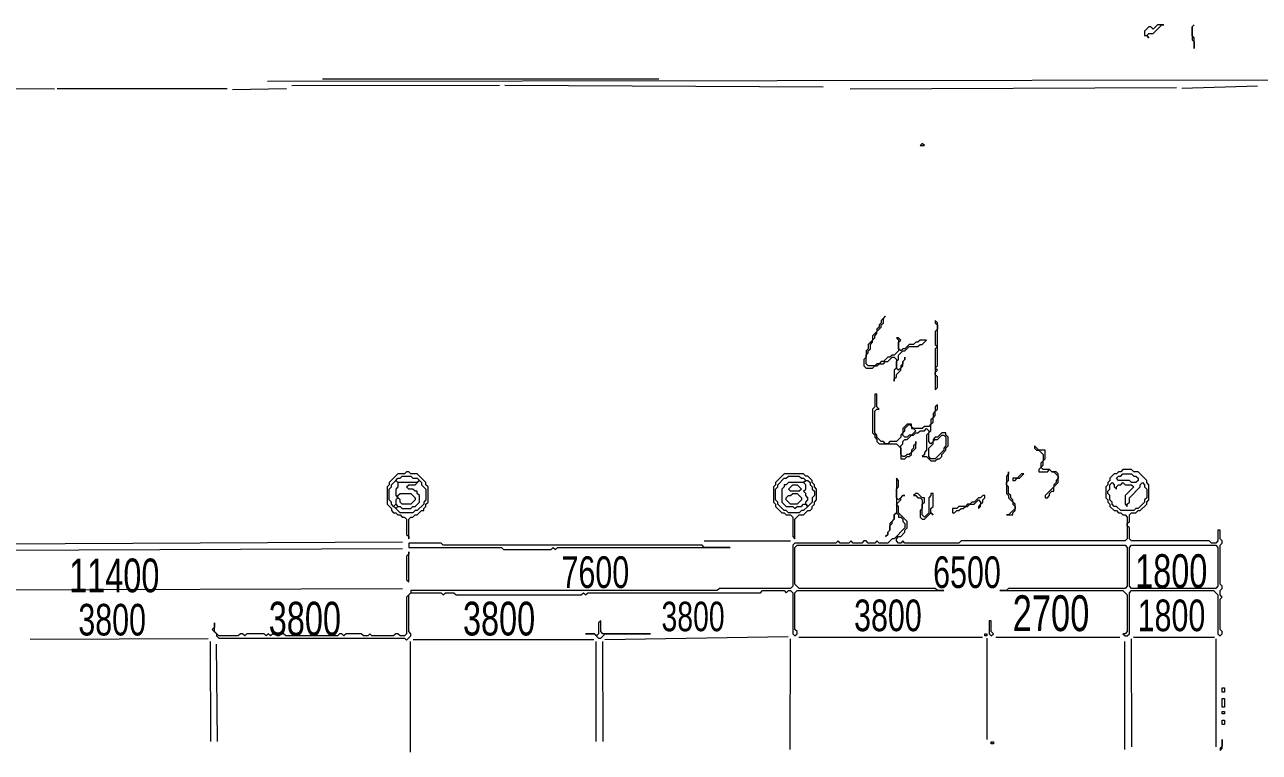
# Model space of a CAD drawing. Extents: x 10 to 1978, y 10 to 1392.
# Drawn here: x 948 to 1520, y 1055 to 1392 of the extents above; entities that cross this region are included whole.
import ezdxf

# ---------------------------------------------------------------- set-up
doc = ezdxf.new("R2010")
doc.units = 0
for name, color, linetype, lineweight in [('OCR_TEXT', 6, 'Continuous', 0), ('TRACE_CURVE', 6, 'Continuous', 0), ('TRACE_STRAIGHT', 5, 'Continuous', 0), ('TRACE_TEXT_SYMBOL', 6, 'Continuous', 0)]:
    doc.layers.add(name, color=color, linetype=linetype, lineweight=lineweight)
doc.styles.add('wqy-unicode', font='wqy-unicode.lff')

msp = doc.modelspace()

# ---------------------------------------------------------------- linework, layer by layer
at = {"layer": 'TRACE_CURVE', "color": 6}
for points in [[(1457, 1186), (1456, 1185), (1455, 1185), (1454, 1184), (1453, 1184), (1451, 1182), (1451, 1181), (1450, 1180), (1450, 1179), (1449, 1178), (1449, 1173), (1450, 1172), (1450, 1171), (1451, 1170), (1451, 1169), (1453, 1167), (1454, 1167), (1455, 1166), (1456, 1166), (1457, 1165), (1458, 1165), (1459, 1164), (1459, 1154), (1458, 1153), (1382, 1153), (1381, 1152), (1356, 1152), (1355, 1153), (1354, 1152), (1353, 1152), (1352, 1153), (1352, 1154), (1353, 1155), (1354, 1155), (1356, 1157), (1356, 1158), (1357, 1159), (1357, 1162), (1353, 1166), (1353, 1169), (1352, 1170), (1354, 1172), (1354, 1173), (1355, 1174), (1356, 1174), (1355, 1174), (1353, 1172), (1352, 1173), (1352, 1177), (1353, 1178), (1353, 1181), (1352, 1182), (1352, 1166), (1351, 1165), (1351, 1163), (1349, 1161), (1349, 1158), (1348, 1157), (1348, 1156), (1347, 1155), (1348, 1156), (1348, 1157), (1349, 1158), (1349, 1160)], [(1457, 1110), (1458, 1109), (1459, 1109), (1460, 1110), (1460, 1129), (1461, 1130), (1499, 1130), (1501, 1128), (1501, 1110), (1502, 1109), (1503, 1110), (1503, 1111), (1502, 1112), (1502, 1126), (1503, 1127), (1502, 1128), (1502, 1130), (1503, 1131), (1503, 1132), (1502, 1133), (1502, 1151), (1503, 1152), (1503, 1153), (1502, 1154), (1502, 1158), (1501, 1158), (1501, 1153), (1500, 1152), (1498, 1152), (1497, 1153), (1461, 1153), (1460, 1154), (1460, 1159), (1459, 1160), (1459, 1161), (1460, 1162), (1460, 1165), (1461, 1166), (1463, 1166), (1464, 1167), (1465, 1167), (1468, 1170), (1468, 1171), (1469, 1172), (1469, 1179), (1468, 1180), (1468, 1181), (1464, 1185), (1462, 1185), (1461, 1186), (1457, 1186)], [(1349, 1160), (1350, 1161), (1350, 1162), (1351, 1163), (1351, 1165), (1352, 1166), (1353, 1165), (1353, 1164), (1354, 1164), (1355, 1163), (1355, 1162), (1356, 1161), (1356, 1159), (1351, 1154), (1350, 1154), (1348, 1152), (1344, 1152), (1343, 1153), (1342, 1152), (1339, 1152), (1338, 1153), (1337, 1153), (1336, 1152), (1332, 1152), (1331, 1153), (1330, 1152), (1326, 1152), (1325, 1153), (1324, 1152), (1305, 1152), (1304, 1151), (1304, 1132), (1303, 1131), (1270, 1131), (1269, 1130), (1127, 1130), (1127, 1129), (1125, 1127), (1125, 1110), (1124, 1109), (1122, 1109), (1121, 1110), (1120, 1110), (1119, 1109), (1109, 1109), (1108, 1110), (1107, 1109), (1105, 1109), (1104, 1110), (1097, 1110), (1096, 1109), (1095, 1110), (1094, 1110), (1093, 1109), (1069, 1109), (1068, 1110), (1067, 1110), (1066, 1109), (1065, 1109), (1064, 1110), (1063, 1110), (1062, 1109), (1061, 1110), (1060, 1109)], [(1060, 1109), (1059, 1110), (1051, 1110), (1050, 1109), (1049, 1110), (1048, 1110), (1047, 1109), (1038, 1109), (1036, 1111), (1036, 1115), (1036, 1113), (1035, 1112), (1037, 1110), (1037, 1109), (1038, 1108), (1124, 1108), (1125, 1107), (1127, 1109), (1127, 1110), (1126, 1111), (1126, 1128), (1127, 1129), (1141, 1129), (1142, 1128), (1143, 1129), (1147, 1129), (1148, 1128), (1206, 1128), (1207, 1129), (1208, 1128), (1209, 1129), (1289, 1129), (1290, 1130), (1300, 1130), (1301, 1129), (1302, 1130), (1303, 1130), (1304, 1129), (1304, 1110), (1305, 1109), (1306, 1110), (1306, 1111), (1305, 1112), (1305, 1129), (1306, 1130), (1374, 1130), (1371, 1130), (1370, 1131), (1307, 1131), (1305, 1133), (1305, 1150), (1306, 1151), (1458, 1151), (1459, 1150), (1459, 1132), (1458, 1131), (1404, 1131), (1403, 1130), (1400, 1130), (1457, 1130), (1459, 1128), (1459, 1111), (1458, 1110), (1457, 1110)]]:
    msp.add_lwpolyline(points, dxfattribs=at)
for points in [[(1451, 1179), (1452, 1180), (1453, 1179), (1453, 1178), (1454, 1177), (1454, 1178), (1455, 1179), (1456, 1179), (1457, 1180), (1458, 1179), (1461, 1179), (1462, 1178), (1458, 1174), (1458, 1170), (1459, 1169), (1459, 1170), (1460, 1171), (1460, 1173), (1465, 1178), (1465, 1179), (1466, 1180), (1467, 1179), (1467, 1178), (1468, 1177), (1468, 1173), (1467, 1172), (1467, 1171), (1464, 1168), (1463, 1168), (1462, 1167), (1456, 1167), (1454, 1169), (1453, 1169), (1452, 1170), (1452, 1171), (1451, 1172), (1451, 1174), (1450, 1175), (1450, 1176), (1451, 1177)], [(1456, 1183), (1457, 1184), (1461, 1184), (1462, 1183), (1463, 1183), (1464, 1182), (1464, 1181), (1463, 1180), (1461, 1180), (1460, 1181), (1455, 1181), (1454, 1182), (1455, 1183)], [(1460, 1150), (1461, 1151), (1500, 1151), (1501, 1150), (1501, 1132), (1500, 1131), (1461, 1131), (1460, 1132)]]:
    msp.add_lwpolyline(points, close=True, dxfattribs=at)
at = {"layer": 'TRACE_STRAIGHT', "color": 5}
for p, q in [((841.87, 1363.28), (961.88, 1362.25)), ((963.12, 1362.54), (1041.88, 1362.49)), ((1044.36, 1362.05), (1069.38, 1362.49)), ((1060.58, 1365.9), (1713.13, 1366.61)), ((1071.87, 1363.81), (1168.12, 1364.08)), ((1086, 1367), (1242, 1367)), ((1170.62, 1363.95), (1318.13, 1363.28)), ((1330.6, 1362.36), (1481.88, 1362.98)), ((1484.34, 1362.64), (1519.38, 1363.67)), ((858.13, 1151.15), (1123.13, 1152.58)), ((1263, 1153), (1303, 1153)), ((858.13, 1148.4), (1123.13, 1149.42)), ((859.37, 1130.15), (1123.12, 1130.9)), ((950.63, 1107.52), (1033.13, 1107.83)), ((1034.05, 1106.37), (1034.1, 1060.12)), ((1036.8, 1105.14), (1037.29, 1060.1)), ((1126.69, 1106.38), (1126.73, 1055.12)), ((1128.13, 1107.29), (1211.88, 1107.32)), ((1212.83, 1060.12), (1212.89, 1106.38)), ((1215.86, 1106.38), (1215.92, 1060.12)), ((1216.88, 1107.35), (1301.88, 1108.68)), ((1302.85, 1056.37), (1302.88, 1107.63)), ((1306.88, 1108.39), (1391.88, 1108.39)), ((1394, 1108), (1394, 1061)), ((1398.12, 1108.39), (1455.62, 1108.39)), ((1457.84, 1056.37), (1457.86, 1106.38)), ((1460.87, 1107.63), (1460.9, 1057.62)), ((1461.88, 1108.41), (1499.38, 1108.41)), ((1500.16, 1057.62), (1500.16, 1107.62))]:
    msp.add_line(p, q, dxfattribs=at)
at = {"layer": 'TRACE_TEXT_SYMBOL', "color": 6}
for points in [[(1473, 1392), (1471, 1390), (1470, 1391), (1469, 1391), (1467, 1389), (1467, 1387), (1468, 1387), (1469, 1386), (1468, 1387), (1469, 1388), (1471, 1388), (1475, 1392), (1476, 1392)], [(1490, 1392), (1489, 1391), (1489, 1385), (1490, 1384), (1490, 1381), (1490, 1386), (1489, 1387), (1489, 1391)], [(1364, 1337), (1363, 1336), (1365, 1336)], [(1370, 1255), (1370, 1254), (1371, 1253), (1371, 1251), (1370, 1250), (1370, 1244), (1371, 1243), (1370, 1242), (1370, 1223), (1371, 1224), (1371, 1229), (1370, 1230), (1370, 1231), (1371, 1232), (1370, 1233), (1371, 1234), (1371, 1254)], [(1358, 1207), (1359, 1206), (1359, 1205), (1360, 1205), (1361, 1204), (1359, 1202), (1358, 1202), (1357, 1201), (1356, 1201), (1355, 1202), (1355, 1203), (1356, 1204), (1356, 1205)], [(1373, 1202), (1374, 1202), (1375, 1201), (1375, 1197), (1374, 1196), (1374, 1195), (1370, 1191), (1368, 1191), (1367, 1192), (1367, 1196), (1369, 1198), (1369, 1199), (1370, 1200), (1371, 1200)], [(1416, 1197), (1416, 1196), (1417, 1195), (1418, 1195), (1420, 1193), (1420, 1190), (1419, 1189), (1419, 1187), (1418, 1186), (1418, 1185), (1422, 1185), (1423, 1186), (1424, 1185), (1425, 1185), (1427, 1183), (1427, 1182), (1426, 1181), (1426, 1180), (1425, 1179), (1425, 1178), (1421, 1174), (1421, 1173), (1422, 1173), (1423, 1174), (1423, 1175), (1424, 1176), (1425, 1176), (1425, 1178), (1427, 1180), (1427, 1184), (1426, 1185), (1424, 1185), (1423, 1186), (1420, 1186), (1419, 1187), (1420, 1188), (1420, 1190), (1421, 1191), (1421, 1195), (1418, 1195)], [(1125, 1185), (1124, 1184), (1121, 1184), (1117, 1180), (1117, 1179), (1116, 1178), (1116, 1170), (1118, 1168), (1118, 1167), (1119, 1166), (1120, 1166), (1121, 1165), (1122, 1165), (1123, 1164), (1124, 1164), (1125, 1163), (1125, 1156), (1126, 1155), (1126, 1154), (1126, 1163), (1127, 1164), (1128, 1164), (1129, 1165), (1130, 1165), (1132, 1167), (1133, 1167), (1133, 1168), (1134, 1169), (1134, 1170), (1135, 1171), (1135, 1178), (1134, 1179), (1134, 1180), (1130, 1184), (1127, 1184), (1126, 1185)], [(1404, 1185), (1404, 1184), (1403, 1183), (1403, 1175), (1404, 1174), (1404, 1173), (1406, 1171), (1406, 1170), (1407, 1169), (1407, 1168), (1404, 1165), (1403, 1165), (1406, 1165), (1406, 1166), (1407, 1167), (1407, 1170), (1406, 1171), (1406, 1172), (1405, 1173), (1405, 1174), (1404, 1175), (1404, 1178), (1403, 1179), (1403, 1180), (1404, 1181)], [(1120, 1181), (1121, 1180), (1121, 1178), (1120, 1177), (1120, 1174), (1121, 1173), (1120, 1172), (1120, 1170), (1119, 1169), (1118, 1170), (1118, 1171), (1117, 1172), (1117, 1177), (1118, 1178), (1118, 1179)], [(1122, 1182), (1123, 1183), (1127, 1183), (1128, 1182), (1130, 1182), (1131, 1181), (1130, 1180), (1121, 1180), (1120, 1181), (1121, 1182)], [(1131, 1181), (1132, 1180), (1132, 1179), (1134, 1177), (1134, 1172), (1133, 1171), (1133, 1170), (1130, 1167), (1129, 1167), (1128, 1166), (1122, 1166), (1120, 1168), (1121, 1169), (1122, 1169), (1123, 1168), (1127, 1168), (1128, 1169), (1129, 1169), (1131, 1171), (1131, 1174), (1130, 1175), (1130, 1176), (1129, 1176), (1128, 1177), (1126, 1177), (1125, 1178), (1126, 1179), (1129, 1179)], [(1300, 1184), (1296, 1180), (1296, 1179), (1295, 1178), (1295, 1171), (1296, 1170), (1296, 1169), (1299, 1166), (1300, 1166), (1301, 1165), (1303, 1165), (1304, 1164), (1304, 1155), (1305, 1154), (1305, 1163), (1307, 1165), (1309, 1165), (1311, 1167), (1312, 1167), (1313, 1168), (1313, 1169), (1314, 1170), (1314, 1171), (1315, 1172), (1315, 1177), (1314, 1178), (1314, 1179), (1313, 1180), (1313, 1181), (1311, 1183), (1310, 1183), (1309, 1184)], [(1301, 1182), (1302, 1183), (1307, 1183), (1308, 1182), (1309, 1182), (1310, 1181), (1309, 1180), (1302, 1180), (1301, 1179), (1300, 1179), (1300, 1178), (1299, 1177), (1299, 1171), (1301, 1169), (1304, 1169), (1305, 1168), (1306, 1169), (1308, 1169), (1309, 1170), (1310, 1170), (1311, 1169), (1309, 1167), (1308, 1167), (1307, 1166), (1302, 1166), (1301, 1167), (1300, 1167), (1297, 1170), (1297, 1171), (1296, 1172), (1296, 1177), (1297, 1178), (1297, 1179), (1300, 1182)], [(1304, 1179), (1306, 1179), (1308, 1177), (1307, 1176), (1303, 1176), (1302, 1177)], [(1309, 1180), (1310, 1181), (1311, 1181), (1312, 1180), (1312, 1179), (1313, 1178), (1313, 1177), (1314, 1176), (1314, 1174), (1313, 1173), (1313, 1171), (1311, 1169), (1310, 1170), (1310, 1171), (1311, 1172), (1311, 1173), (1310, 1174), (1310, 1175), (1309, 1176), (1310, 1177), (1310, 1179)], [(1410, 1184), (1408, 1182), (1406, 1182), (1406, 1181), (1407, 1181), (1408, 1182), (1409, 1182), (1411, 1184)], [(1121, 1174), (1122, 1175), (1127, 1175), (1129, 1173), (1129, 1172), (1127, 1170), (1123, 1170), (1122, 1171), (1122, 1172), (1121, 1173)], [(1303, 1174), (1304, 1175), (1306, 1175), (1308, 1173), (1308, 1172), (1306, 1170), (1303, 1170), (1301, 1172), (1301, 1173), (1302, 1174)], [(1361, 1175), (1360, 1174), (1361, 1174), (1362, 1173), (1363, 1173), (1364, 1172), (1364, 1168), (1363, 1167), (1363, 1164), (1364, 1163), (1365, 1163), (1368, 1166), (1369, 1165), (1368, 1166), (1368, 1168), (1369, 1169), (1369, 1175), (1368, 1175), (1368, 1174), (1367, 1173), (1367, 1166), (1365, 1164), (1364, 1165), (1364, 1170), (1365, 1171), (1365, 1173), (1364, 1173), (1362, 1175)], [(1392, 1174), (1391, 1173), (1390, 1173), (1388, 1171), (1387, 1171), (1386, 1170), (1385, 1170), (1384, 1169), (1381, 1169), (1380, 1168), (1378, 1168), (1378, 1166), (1379, 1166), (1380, 1167), (1381, 1167), (1382, 1168), (1383, 1168), (1384, 1169), (1385, 1169), (1386, 1170), (1388, 1170), (1390, 1172), (1391, 1171), (1391, 1170), (1390, 1169), (1390, 1168), (1391, 1169), (1391, 1170), (1392, 1171), (1392, 1172), (1393, 1173), (1393, 1174)], [(1119, 1169), (1120, 1170), (1121, 1169), (1120, 1168)], [(1126, 1152), (1126, 1150), (1169, 1150), (1170, 1149), (1192, 1149), (1193, 1150), (1194, 1149), (1195, 1150), (1275, 1150), (1263, 1150), (1262, 1151), (1142, 1151), (1141, 1152)], [(1126, 1148), (1126, 1147), (1125, 1146), (1125, 1135), (1126, 1134)], [(1215, 1116), (1214, 1115), (1214, 1110), (1213, 1109), (1212, 1110), (1208, 1110), (1212, 1110), (1214, 1108), (1215, 1108), (1217, 1110), (1238, 1110), (1216, 1110), (1215, 1111)], [(1395, 1116), (1395, 1110), (1396, 1109), (1397, 1110), (1396, 1111), (1396, 1116)], [(1393, 1110), (1394, 1110), (1394, 1109), (1393, 1109)], [(1503, 1085), (1504, 1085), (1504, 1083), (1503, 1083)], [(1503, 1080), (1504, 1080), (1504, 1076), (1503, 1076)], [(1503, 1074), (1504, 1074), (1504, 1073), (1503, 1073)], [(1503, 1070), (1504, 1070), (1504, 1068), (1503, 1068)], [(1396, 1060), (1397, 1060), (1397, 1059), (1396, 1059)], [(1503, 1061), (1503, 1058), (1502, 1057), (1502, 1056), (1503, 1057)]]:
    msp.add_lwpolyline(points, close=True, dxfattribs=at)
for points in [[(1347, 1257), (1345, 1255), (1345, 1254), (1344, 1253), (1344, 1252), (1343, 1251), (1343, 1250), (1341, 1248), (1341, 1246), (1339, 1244), (1339, 1242), (1338, 1241), (1338, 1238), (1337, 1237), (1337, 1234), (1338, 1233), (1341, 1233), (1342, 1234), (1343, 1234), (1344, 1235), (1346, 1235), (1347, 1236), (1348, 1236), (1350, 1238), (1351, 1238), (1352, 1237), (1352, 1233), (1351, 1232), (1351, 1227), (1351, 1228), (1352, 1229), (1352, 1230), (1354, 1232), (1354, 1233), (1355, 1234), (1355, 1236), (1356, 1237), (1356, 1238), (1356, 1237), (1355, 1236), (1355, 1235), (1354, 1234), (1354, 1233), (1353, 1232), (1352, 1233), (1352, 1236), (1353, 1237), (1353, 1239), (1355, 1241), (1356, 1241), (1358, 1243), (1362, 1243), (1363, 1244), (1364, 1244), (1366, 1246), (1363, 1246), (1362, 1245), (1361, 1245), (1360, 1244), (1358, 1244), (1356, 1242), (1355, 1242), (1354, 1241), (1353, 1242)], [(1353, 1242), (1353, 1245), (1354, 1246), (1353, 1247), (1352, 1247), (1353, 1246), (1353, 1241), (1351, 1239), (1350, 1239), (1349, 1238), (1348, 1238), (1346, 1236), (1345, 1236), (1344, 1235), (1343, 1235), (1342, 1234), (1339, 1234), (1338, 1235), (1338, 1239), (1339, 1240), (1339, 1241), (1340, 1242), (1340, 1244), (1341, 1245), (1341, 1246), (1342, 1247), (1342, 1248), (1343, 1249), (1343, 1250), (1345, 1252), (1345, 1253), (1346, 1254), (1346, 1256), (1347, 1257)], [(1342, 1221), (1342, 1215), (1341, 1214), (1341, 1203), (1342, 1202), (1342, 1201), (1343, 1200), (1343, 1199), (1344, 1198), (1352, 1198), (1354, 1196), (1354, 1191), (1356, 1191), (1357, 1192), (1358, 1192), (1359, 1193), (1359, 1194), (1361, 1196), (1361, 1199), (1361, 1198), (1360, 1197), (1360, 1196), (1359, 1195), (1359, 1194), (1358, 1193), (1357, 1193), (1356, 1192), (1355, 1192), (1354, 1193), (1354, 1197), (1355, 1198), (1355, 1199), (1356, 1200), (1357, 1200), (1359, 1202), (1360, 1202), (1361, 1203), (1362, 1203), (1363, 1204), (1365, 1204), (1366, 1205), (1367, 1204), (1367, 1203), (1366, 1202), (1366, 1195), (1365, 1194), (1365, 1193), (1364, 1192), (1366, 1192), (1368, 1190), (1370, 1190), (1371, 1191), (1372, 1191), (1373, 1192), (1373, 1193), (1375, 1195), (1375, 1196), (1376, 1197), (1376, 1201), (1375, 1202), (1375, 1203), (1373, 1203), (1371, 1201), (1370, 1201)], [(1370, 1201), (1369, 1200), (1369, 1199), (1368, 1198), (1367, 1199), (1367, 1203), (1368, 1204), (1368, 1207), (1369, 1208), (1369, 1210), (1370, 1211), (1370, 1213), (1371, 1214), (1371, 1216), (1370, 1215), (1370, 1213), (1369, 1212), (1369, 1210), (1368, 1209), (1368, 1207), (1367, 1206), (1365, 1206), (1364, 1205), (1360, 1205), (1359, 1206), (1359, 1207), (1357, 1207), (1355, 1205), (1355, 1203), (1354, 1202), (1354, 1201), (1352, 1199), (1349, 1199), (1348, 1198), (1347, 1198), (1346, 1199), (1345, 1199), (1343, 1201), (1343, 1202), (1342, 1203), (1342, 1213), (1343, 1214), (1344, 1214), (1343, 1215), (1343, 1221), (1342, 1221)]]:
    msp.add_lwpolyline(points, dxfattribs=at)

# ---------------------------------------------------------------- texts
at = {"layer": 'OCR_TEXT', "color": 6, "style": 'wqy-unicode', "width": 0.72}
for s, height, p in [('11400', 15.618, (968.68, 1129.21)), ('7600', 14.642, (1196.83, 1131.2)), ('6500', 14.642, (1369.04, 1131.2)), ('1800', 15.618, (1462.66, 1131.21)), ('2700', 16.594, (1405.89, 1111.22)), ('3800', 14.642, (972.91, 1109.2)), ('3800', 15.618, (1061.17, 1109.21)), ('3800', 15.618, (1151.17, 1109.21)), ('3800', 13.666, (1243.15, 1111.18)), ('3800', 14.642, (1332.41, 1111.2)), ('1800', 14.642, (1463.81, 1111.2))]:
    msp.add_text(s, height=height, dxfattribs=at).set_placement(p)

doc.saveas('drawing.dxf')
